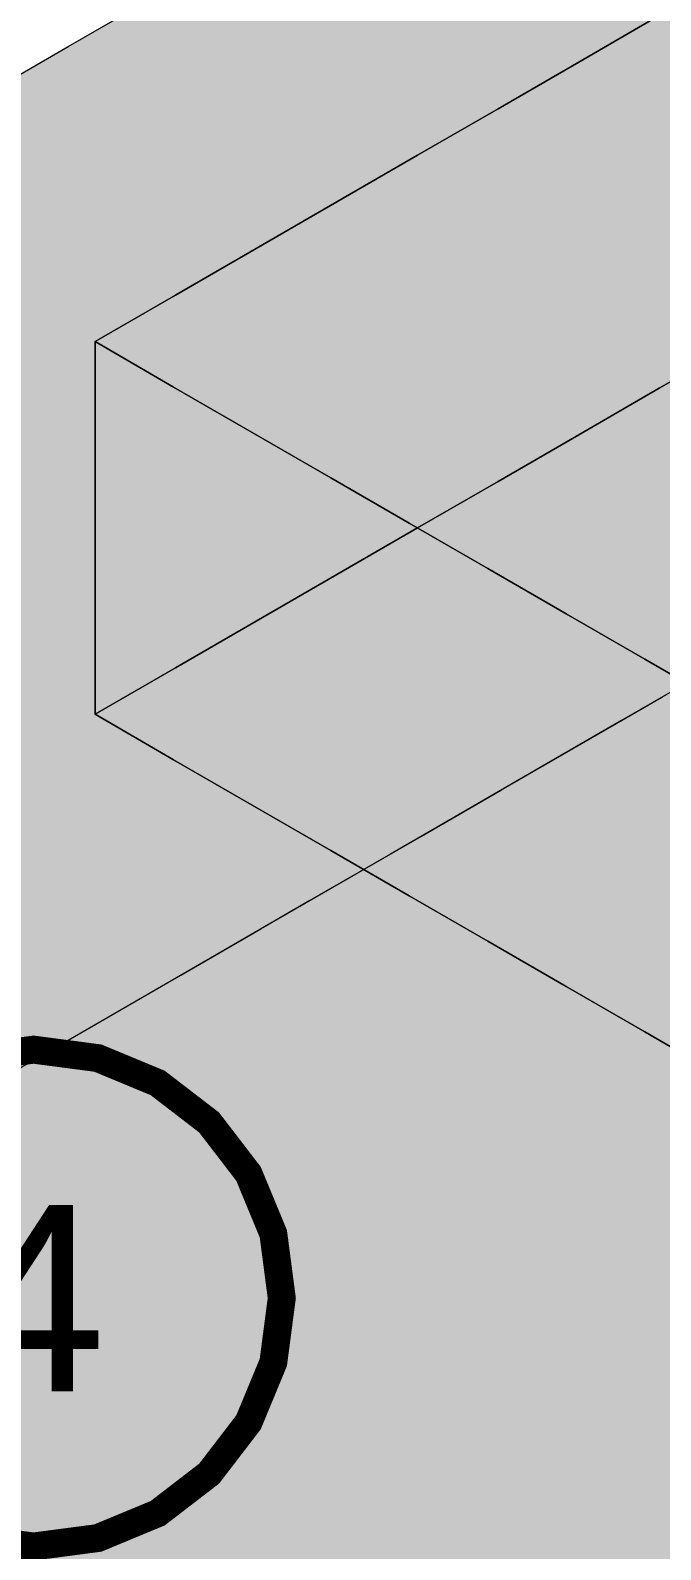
# Model space of a CAD drawing. Header units: metres. Extents: x 349122 to 349453, y 9281252 to 9281971.
# Drawn here: x 349263.8441 to 349263.9457, y 9281654.4985 to 9281654.7431 of the extents above; entities that cross this region are included whole.
import ezdxf
from ezdxf.enums import TextEntityAlignment as Align

# ---------------------------------------------------------------- set-up
doc = ezdxf.new("R2010")
doc.units = ezdxf.units.M
doc.header["$LTSCALE"] = 0.25
doc.layers.add('ISO-3D', color=7, linetype='CONTINUOUS', lineweight=13)
doc.layers.add('ISO-3D-ARISTAS', color=250, linetype='CONTINUOUS', lineweight=13)
doc.layers.add('LLAMADAS-NUM', color=30, linetype='CONTINUOUS', lineweight=25, true_color=0xc05014)
doc.styles.get("Standard").update_dxf_attribs({"font": 'arial.ttf'})

msp = doc.modelspace()

# ---------------------------------------------------------------- linework, layer by layer
at = {"layer": 'ISO-3D', "true_color": 0x7f7e7a}
for points in [[(349263.88914, 9281654.748), (349263.87615, 9281654.7405), (349263.88914, 9281654.763), (349263.87615, 9281654.7555)], [(349263.91513, 9281654.748), (349263.90214, 9281654.7405), (349263.91513, 9281654.763), (349263.90214, 9281654.7555)], [(349263.93937, 9281654.747), (349263.92725, 9281654.74), (349263.93937, 9281654.762), (349263.92725, 9281654.755)], [(349263.87615, 9281654.7405), (349263.86316, 9281654.733), (349263.87615, 9281654.7555), (349263.86316, 9281654.748)], [(349263.90214, 9281654.7405), (349263.88914, 9281654.733), (349263.90214, 9281654.7555), (349263.88914, 9281654.748)], [(349263.92725, 9281654.74), (349263.91513, 9281654.733), (349263.92725, 9281654.755), (349263.91513, 9281654.748)], [(349263.9515, 9281654.739), (349263.93937, 9281654.732), (349263.9515, 9281654.754), (349263.93937, 9281654.747)], [(349263.95843, 9281654.738), (349263.94544, 9281654.7305), (349263.95843, 9281654.753), (349263.94544, 9281654.7455)], [(349263.86316, 9281654.733), (349263.85017, 9281654.7255), (349263.86316, 9281654.748), (349263.85017, 9281654.7405)], [(349263.88914, 9281654.733), (349263.87615, 9281654.7255), (349263.88914, 9281654.748), (349263.87615, 9281654.7405)], [(349263.91513, 9281654.733), (349263.90214, 9281654.7255), (349263.91513, 9281654.748), (349263.90214, 9281654.7405)], [(349263.93937, 9281654.732), (349263.92725, 9281654.725), (349263.93937, 9281654.747), (349263.92725, 9281654.74)], [(349263.94544, 9281654.7305), (349263.93245, 9281654.723), (349263.94544, 9281654.7455), (349263.93245, 9281654.738)], [(349263.85017, 9281654.7255), (349263.83718, 9281654.718), (349263.85017, 9281654.7405), (349263.83718, 9281654.733)], [(349263.87615, 9281654.7255), (349263.86316, 9281654.718), (349263.87615, 9281654.7405), (349263.86316, 9281654.733)], [(349263.90214, 9281654.7255), (349263.88914, 9281654.718), (349263.90214, 9281654.7405), (349263.88914, 9281654.733)], [(349263.92725, 9281654.725), (349263.91513, 9281654.718), (349263.92725, 9281654.74), (349263.91513, 9281654.733)], [(349263.93245, 9281654.723), (349263.91946, 9281654.7155), (349263.93245, 9281654.738), (349263.91946, 9281654.7305)], [(349263.9515, 9281654.72471), (349263.93937, 9281654.71771), (349263.9515, 9281654.739), (349263.93937, 9281654.732)], [(349263.95843, 9281654.723), (349263.94544, 9281654.7155), (349263.95843, 9281654.738), (349263.94544, 9281654.7305)], [(349263.86316, 9281654.718), (349263.85017, 9281654.7105), (349263.86316, 9281654.733), (349263.85017, 9281654.7255)], [(349263.88914, 9281654.718), (349263.87615, 9281654.7105), (349263.88914, 9281654.733), (349263.87615, 9281654.7255)], [(349263.91513, 9281654.718), (349263.90214, 9281654.7105), (349263.91513, 9281654.733), (349263.90214, 9281654.7255)], [(349263.91946, 9281654.7155), (349263.90647, 9281654.708), (349263.91946, 9281654.7305), (349263.90647, 9281654.723)], [(349263.93937, 9281654.71771), (349263.92725, 9281654.71071), (349263.93937, 9281654.732), (349263.92725, 9281654.725)], [(349263.94544, 9281654.7155), (349263.93245, 9281654.708), (349263.94544, 9281654.7305), (349263.93245, 9281654.723)], [(349263.85017, 9281654.7105), (349263.83718, 9281654.703), (349263.85017, 9281654.7255), (349263.83718, 9281654.718)], [(349263.87615, 9281654.7105), (349263.86316, 9281654.703), (349263.87615, 9281654.7255), (349263.86316, 9281654.718)], [(349263.90214, 9281654.7105), (349263.88914, 9281654.703), (349263.90214, 9281654.7255), (349263.88914, 9281654.718)], [(349263.90647, 9281654.708), (349263.89348, 9281654.7005), (349263.90647, 9281654.723), (349263.89348, 9281654.7155)], [(349263.92725, 9281654.71071), (349263.91513, 9281654.70371), (349263.92725, 9281654.725), (349263.91513, 9281654.718)], [(349263.93245, 9281654.708), (349263.91946, 9281654.7005), (349263.93245, 9281654.723), (349263.91946, 9281654.7155)], [(349263.9515, 9281654.71043), (349263.93937, 9281654.70343), (349263.9515, 9281654.72471), (349263.93937, 9281654.71771)], [(349263.95843, 9281654.708), (349263.94544, 9281654.7005), (349263.95843, 9281654.723), (349263.94544, 9281654.7155)], [(349263.86316, 9281654.703), (349263.85017, 9281654.6955), (349263.86316, 9281654.718), (349263.85017, 9281654.7105)], [(349263.88914, 9281654.703), (349263.87615, 9281654.6955), (349263.88914, 9281654.718), (349263.87615, 9281654.7105)], [(349263.91513, 9281654.70371), (349263.90214, 9281654.69621), (349263.91513, 9281654.718), (349263.90214, 9281654.7105)], [(349263.93937, 9281654.70343), (349263.92725, 9281654.69643), (349263.93937, 9281654.71771), (349263.92725, 9281654.71071)], [(349263.89348, 9281654.7005), (349263.88048, 9281654.693), (349263.89348, 9281654.7155), (349263.88048, 9281654.708)], [(349263.91946, 9281654.7005), (349263.90647, 9281654.693), (349263.91946, 9281654.7155), (349263.90647, 9281654.708)], [(349263.94544, 9281654.7005), (349263.93245, 9281654.693), (349263.94544, 9281654.7155), (349263.93245, 9281654.708)], [(349263.92725, 9281654.69643), (349263.91513, 9281654.68943), (349263.92725, 9281654.71071), (349263.91513, 9281654.70371)], [(349263.85017, 9281654.6955), (349263.83718, 9281654.688), (349263.85017, 9281654.7105), (349263.83718, 9281654.703)], [(349263.87615, 9281654.6955), (349263.86316, 9281654.688), (349263.87615, 9281654.7105), (349263.86316, 9281654.703)], [(349263.90214, 9281654.69621), (349263.88914, 9281654.68871), (349263.90214, 9281654.7105), (349263.88914, 9281654.703)], [(349263.9515, 9281654.69614), (349263.93937, 9281654.68914), (349263.9515, 9281654.71043), (349263.93937, 9281654.70343)], [(349263.88048, 9281654.693), (349263.86749, 9281654.6855), (349263.88048, 9281654.708), (349263.86749, 9281654.7005)], [(349263.90647, 9281654.693), (349263.89348, 9281654.6855), (349263.90647, 9281654.708), (349263.89348, 9281654.7005)], [(349263.93245, 9281654.693), (349263.91946, 9281654.6855), (349263.93245, 9281654.708), (349263.91946, 9281654.7005)], [(349263.95843, 9281654.693), (349263.94544, 9281654.6855), (349263.95843, 9281654.708), (349263.94544, 9281654.7005)], [(349263.91513, 9281654.68943), (349263.90214, 9281654.68193), (349263.91513, 9281654.70371), (349263.90214, 9281654.69621)], [(349263.93937, 9281654.68914), (349263.92725, 9281654.68214), (349263.93937, 9281654.70343), (349263.92725, 9281654.69643)], [(349263.86316, 9281654.688), (349263.85017, 9281654.6805), (349263.86316, 9281654.703), (349263.85017, 9281654.6955)], [(349263.88914, 9281654.68871), (349263.87615, 9281654.68121), (349263.88914, 9281654.703), (349263.87615, 9281654.6955)], [(349263.86749, 9281654.6855), (349263.8545, 9281654.678), (349263.86749, 9281654.7005), (349263.8545, 9281654.693)], [(349263.89348, 9281654.6855), (349263.88048, 9281654.678), (349263.89348, 9281654.7005), (349263.88048, 9281654.693)], [(349263.91946, 9281654.6855), (349263.90647, 9281654.678), (349263.91946, 9281654.7005), (349263.90647, 9281654.693)], [(349263.94544, 9281654.6855), (349263.93245, 9281654.678), (349263.94544, 9281654.7005), (349263.93245, 9281654.693)], [(349263.90214, 9281654.68193), (349263.88914, 9281654.67443), (349263.90214, 9281654.69621), (349263.88914, 9281654.68871)], [(349263.92725, 9281654.68214), (349263.91513, 9281654.67514), (349263.92725, 9281654.69643), (349263.91513, 9281654.68943)], [(349263.9515, 9281654.68186), (349263.93937, 9281654.67486), (349263.9515, 9281654.69614), (349263.93937, 9281654.68914)], [(349263.85017, 9281654.6805), (349263.83718, 9281654.673), (349263.85017, 9281654.6955), (349263.83718, 9281654.688)], [(349263.87615, 9281654.68121), (349263.86316, 9281654.67371), (349263.87615, 9281654.6955), (349263.86316, 9281654.688)], [(349263.88048, 9281654.678), (349263.86749, 9281654.6705), (349263.88048, 9281654.693), (349263.86749, 9281654.6855)], [(349263.90647, 9281654.678), (349263.89348, 9281654.6705), (349263.90647, 9281654.693), (349263.89348, 9281654.6855)], [(349263.93245, 9281654.678), (349263.91946, 9281654.6705), (349263.93245, 9281654.693), (349263.91946, 9281654.6855)], [(349263.88914, 9281654.67443), (349263.87615, 9281654.66693), (349263.88914, 9281654.68871), (349263.87615, 9281654.68121)], [(349263.91513, 9281654.67514), (349263.90214, 9281654.66764), (349263.91513, 9281654.68943), (349263.90214, 9281654.68193)], [(349263.93937, 9281654.67486), (349263.92725, 9281654.66786), (349263.93937, 9281654.68914), (349263.92725, 9281654.68214)], [(349263.86316, 9281654.67371), (349263.85017, 9281654.66621), (349263.86316, 9281654.688), (349263.85017, 9281654.6805)], [(349263.86749, 9281654.6705), (349263.8545, 9281654.663), (349263.86749, 9281654.6855), (349263.8545, 9281654.678)], [(349263.89348, 9281654.6705), (349263.88048, 9281654.663), (349263.89348, 9281654.6855), (349263.88048, 9281654.678)], [(349263.91946, 9281654.6705), (349263.90647, 9281654.663), (349263.91946, 9281654.6855), (349263.90647, 9281654.678)], [(349263.90214, 9281654.66764), (349263.88914, 9281654.66014), (349263.90214, 9281654.68193), (349263.88914, 9281654.67443)], [(349263.92725, 9281654.66786), (349263.91513, 9281654.66086), (349263.92725, 9281654.68214), (349263.91513, 9281654.67514)], [(349263.9515, 9281654.66757), (349263.93937, 9281654.66057), (349263.9515, 9281654.68186), (349263.93937, 9281654.67486)], [(349263.85017, 9281654.66621), (349263.83718, 9281654.65871), (349263.85017, 9281654.6805), (349263.83718, 9281654.673)], [(349263.87615, 9281654.66693), (349263.86316, 9281654.65943), (349263.87615, 9281654.68121), (349263.86316, 9281654.67371)], [(349263.88048, 9281654.663), (349263.86749, 9281654.6555), (349263.88048, 9281654.678), (349263.86749, 9281654.6705)], [(349263.90647, 9281654.663), (349263.89348, 9281654.6555), (349263.90647, 9281654.678), (349263.89348, 9281654.6705)], [(349263.88914, 9281654.66014), (349263.87615, 9281654.65264), (349263.88914, 9281654.67443), (349263.87615, 9281654.66693)], [(349263.91513, 9281654.66086), (349263.90214, 9281654.65336), (349263.91513, 9281654.67514), (349263.90214, 9281654.66764)], [(349263.93937, 9281654.66057), (349263.92725, 9281654.65357), (349263.93937, 9281654.67486), (349263.92725, 9281654.66786)], [(349263.86316, 9281654.65943), (349263.85017, 9281654.65193), (349263.86316, 9281654.67371), (349263.85017, 9281654.66621)], [(349263.86749, 9281654.6555), (349263.8545, 9281654.648), (349263.86749, 9281654.6705), (349263.8545, 9281654.663)], [(349263.89348, 9281654.6555), (349263.88048, 9281654.648), (349263.89348, 9281654.6705), (349263.88048, 9281654.663)], [(349263.87615, 9281654.65264), (349263.86316, 9281654.64514), (349263.87615, 9281654.66693), (349263.86316, 9281654.65943)], [(349263.90214, 9281654.65336), (349263.88914, 9281654.64586), (349263.90214, 9281654.66764), (349263.88914, 9281654.66014)], [(349263.92725, 9281654.65357), (349263.91513, 9281654.64657), (349263.92725, 9281654.66786), (349263.91513, 9281654.66086)], [(349263.9515, 9281654.65329), (349263.93937, 9281654.64629), (349263.9515, 9281654.66757), (349263.93937, 9281654.66057)], [(349263.85017, 9281654.65193), (349263.83718, 9281654.64443), (349263.85017, 9281654.66621), (349263.83718, 9281654.65871)], [(349263.88048, 9281654.648), (349263.86749, 9281654.6405), (349263.88048, 9281654.663), (349263.86749, 9281654.6555)], [(349263.86316, 9281654.64514), (349263.85017, 9281654.63764), (349263.86316, 9281654.65943), (349263.85017, 9281654.65193)], [(349263.88914, 9281654.64586), (349263.87615, 9281654.63836), (349263.88914, 9281654.66014), (349263.87615, 9281654.65264)], [(349263.91513, 9281654.64657), (349263.90214, 9281654.63907), (349263.91513, 9281654.66086), (349263.90214, 9281654.65336)], [(349263.93937, 9281654.64629), (349263.92725, 9281654.63929), (349263.93937, 9281654.66057), (349263.92725, 9281654.65357)], [(349263.86749, 9281654.6405), (349263.8545, 9281654.633), (349263.86749, 9281654.6555), (349263.8545, 9281654.648)], [(349263.87615, 9281654.63836), (349263.86316, 9281654.63086), (349263.87615, 9281654.65264), (349263.86316, 9281654.64514)], [(349263.90214, 9281654.63907), (349263.88914, 9281654.63157), (349263.90214, 9281654.65336), (349263.88914, 9281654.64586)], [(349263.92725, 9281654.63929), (349263.91513, 9281654.63229), (349263.92725, 9281654.65357), (349263.91513, 9281654.64657)], [(349263.9515, 9281654.639), (349263.93937, 9281654.632), (349263.9515, 9281654.65329), (349263.93937, 9281654.64629)], [(349263.85017, 9281654.63764), (349263.83718, 9281654.63014), (349263.85017, 9281654.65193), (349263.83718, 9281654.64443)], [(349263.86316, 9281654.63086), (349263.85017, 9281654.62336), (349263.86316, 9281654.64514), (349263.85017, 9281654.63764)], [(349263.88914, 9281654.63157), (349263.87615, 9281654.62407), (349263.88914, 9281654.64586), (349263.87615, 9281654.63836)], [(349263.91513, 9281654.63229), (349263.90214, 9281654.62479), (349263.91513, 9281654.64657), (349263.90214, 9281654.63907)], [(349263.93937, 9281654.632), (349263.92725, 9281654.625), (349263.93937, 9281654.64629), (349263.92725, 9281654.63929)], [(349263.85017, 9281654.62336), (349263.83718, 9281654.61586), (349263.85017, 9281654.63764), (349263.83718, 9281654.63014)], [(349263.87615, 9281654.62407), (349263.86316, 9281654.61657), (349263.87615, 9281654.63836), (349263.86316, 9281654.63086)], [(349263.90214, 9281654.62479), (349263.88914, 9281654.61729), (349263.90214, 9281654.63907), (349263.88914, 9281654.63157)], [(349263.92725, 9281654.625), (349263.91513, 9281654.618), (349263.92725, 9281654.63929), (349263.91513, 9281654.63229)], [(349263.86316, 9281654.61657), (349263.85017, 9281654.60907), (349263.86316, 9281654.63086), (349263.85017, 9281654.62336)], [(349263.88914, 9281654.61729), (349263.87615, 9281654.60979), (349263.88914, 9281654.63157), (349263.87615, 9281654.62407)], [(349263.91513, 9281654.618), (349263.90214, 9281654.6105), (349263.91513, 9281654.63229), (349263.90214, 9281654.62479)], [(349263.85017, 9281654.60907), (349263.83718, 9281654.60157), (349263.85017, 9281654.62336), (349263.83718, 9281654.61586)], [(349263.87615, 9281654.60979), (349263.86316, 9281654.60229), (349263.87615, 9281654.62407), (349263.86316, 9281654.61657)], [(349263.90214, 9281654.6105), (349263.88914, 9281654.603), (349263.90214, 9281654.62479), (349263.88914, 9281654.61729)], [(349263.86316, 9281654.60229), (349263.85017, 9281654.59479), (349263.86316, 9281654.61657), (349263.85017, 9281654.60907)], [(349263.88914, 9281654.603), (349263.87615, 9281654.5955), (349263.88914, 9281654.61729), (349263.87615, 9281654.60979)], [(349263.85017, 9281654.59479), (349263.83718, 9281654.58729), (349263.85017, 9281654.60907), (349263.83718, 9281654.60157)], [(349263.87615, 9281654.5955), (349263.86316, 9281654.588), (349263.87615, 9281654.60979), (349263.86316, 9281654.60229)], [(349263.86316, 9281654.588), (349263.85017, 9281654.5805), (349263.86316, 9281654.60229), (349263.85017, 9281654.59479)], [(349263.85017, 9281654.5805), (349263.83718, 9281654.573), (349263.85017, 9281654.59479), (349263.83718, 9281654.58729)]]:
    msp.add_solid(points, dxfattribs=at)
at = {"layer": 'ISO-3D', "true_color": 0x9e9c96}
for points in [[(349263.87615, 9281654.7555), (349263.88698, 9281654.74925), (349263.86316, 9281654.748), (349263.87399, 9281654.74175)], [(349263.89997, 9281654.75675), (349263.9108, 9281654.7505), (349263.88698, 9281654.74925), (349263.89781, 9281654.743)], [(349263.9108, 9281654.7505), (349263.92162, 9281654.74425), (349263.89781, 9281654.743), (349263.90863, 9281654.73675)], [(349263.93461, 9281654.75175), (349263.94544, 9281654.7455), (349263.92162, 9281654.74425), (349263.93245, 9281654.738)], [(349263.86316, 9281654.748), (349263.87399, 9281654.74175), (349263.85017, 9281654.7405), (349263.861, 9281654.73425)], [(349263.88698, 9281654.74925), (349263.89781, 9281654.743), (349263.87399, 9281654.74175), (349263.88481, 9281654.7355)], [(349263.89781, 9281654.743), (349263.90863, 9281654.73675), (349263.88481, 9281654.7355), (349263.89564, 9281654.72925)], [(349263.92162, 9281654.74425), (349263.93245, 9281654.738), (349263.90863, 9281654.73675), (349263.91946, 9281654.7305)], [(349263.85017, 9281654.7405), (349263.861, 9281654.73425), (349263.83718, 9281654.733), (349263.84801, 9281654.72675)], [(349263.87399, 9281654.74175), (349263.88481, 9281654.7355), (349263.861, 9281654.73425), (349263.87182, 9281654.728)], [(349263.88481, 9281654.7355), (349263.89564, 9281654.72925), (349263.87182, 9281654.728), (349263.88265, 9281654.72175)], [(349263.90863, 9281654.73675), (349263.91946, 9281654.7305), (349263.89564, 9281654.72925), (349263.90647, 9281654.723)], [(349263.83718, 9281654.733), (349263.84801, 9281654.72675), (349263.82419, 9281654.7255), (349263.83502, 9281654.71925)], [(349263.861, 9281654.73425), (349263.87182, 9281654.728), (349263.84801, 9281654.72675), (349263.85883, 9281654.7205)], [(349263.87182, 9281654.728), (349263.88265, 9281654.72175), (349263.85883, 9281654.7205), (349263.86966, 9281654.71425)], [(349263.89564, 9281654.72925), (349263.90647, 9281654.723), (349263.88265, 9281654.72175), (349263.89348, 9281654.7155)], [(349263.84801, 9281654.72675), (349263.85883, 9281654.7205), (349263.83502, 9281654.71925), (349263.84584, 9281654.713)], [(349263.85883, 9281654.7205), (349263.86966, 9281654.71425), (349263.84584, 9281654.713), (349263.85667, 9281654.70675)], [(349263.88265, 9281654.72175), (349263.89348, 9281654.7155), (349263.86966, 9281654.71425), (349263.88048, 9281654.708)], [(349263.83502, 9281654.71925), (349263.84584, 9281654.713), (349263.82203, 9281654.71175), (349263.83285, 9281654.7055)], [(349263.86966, 9281654.71425), (349263.88048, 9281654.708), (349263.85667, 9281654.70675), (349263.86749, 9281654.7005)], [(349263.84584, 9281654.713), (349263.85667, 9281654.70675), (349263.83285, 9281654.7055), (349263.84368, 9281654.69925)], [(349263.85667, 9281654.70675), (349263.86749, 9281654.7005), (349263.84368, 9281654.69925), (349263.8545, 9281654.693)], [(349263.84368, 9281654.69925), (349263.8545, 9281654.693), (349263.83098, 9281654.69192), (349263.8418, 9281654.68567)], [(349263.8545, 9281654.693), (349263.86716, 9281654.68569), (349263.8418, 9281654.68567), (349263.85446, 9281654.67836)], [(349263.95843, 9281654.693), (349263.97108, 9281654.68569), (349263.94544, 9281654.6855), (349263.95809, 9281654.67819)], [(349263.8418, 9281654.68567), (349263.85446, 9281654.67836), (349263.8291, 9281654.67833), (349263.84176, 9281654.67103)], [(349263.86716, 9281654.68569), (349263.87982, 9281654.67838), (349263.85446, 9281654.67836), (349263.86712, 9281654.67105)], [(349263.94544, 9281654.6855), (349263.95809, 9281654.67819), (349263.93245, 9281654.678), (349263.9451, 9281654.67069)], [(349263.85446, 9281654.67836), (349263.86712, 9281654.67105), (349263.84176, 9281654.67103), (349263.85442, 9281654.66372)], [(349263.87982, 9281654.67838), (349263.89248, 9281654.67108), (349263.86712, 9281654.67105), (349263.87977, 9281654.66374)], [(349263.93245, 9281654.678), (349263.9451, 9281654.67069), (349263.91946, 9281654.6705), (349263.93211, 9281654.66319)], [(349263.95809, 9281654.67819), (349263.97075, 9281654.67088), (349263.9451, 9281654.67069), (349263.95776, 9281654.66338)], [(349263.84176, 9281654.67103), (349263.85442, 9281654.66372), (349263.82906, 9281654.66369), (349263.84171, 9281654.65638)], [(349263.86712, 9281654.67105), (349263.87977, 9281654.66374), (349263.85442, 9281654.66372), (349263.86707, 9281654.65641)], [(349263.89248, 9281654.67108), (349263.90513, 9281654.66377), (349263.87977, 9281654.66374), (349263.89243, 9281654.65644)], [(349263.91946, 9281654.6705), (349263.93211, 9281654.66319), (349263.90647, 9281654.663), (349263.91912, 9281654.65569)], [(349263.9451, 9281654.67069), (349263.95776, 9281654.66338), (349263.93211, 9281654.66319), (349263.94477, 9281654.65588)], [(349263.85442, 9281654.66372), (349263.86707, 9281654.65641), (349263.84171, 9281654.65638), (349263.85437, 9281654.64908)], [(349263.87977, 9281654.66374), (349263.89243, 9281654.65644), (349263.86707, 9281654.65641), (349263.87973, 9281654.6491)], [(349263.90513, 9281654.66377), (349263.91779, 9281654.65646), (349263.89243, 9281654.65644), (349263.90509, 9281654.64913)], [(349263.90647, 9281654.663), (349263.91912, 9281654.65569), (349263.89348, 9281654.6555), (349263.90613, 9281654.64819)], [(349263.93211, 9281654.66319), (349263.94477, 9281654.65588), (349263.91912, 9281654.65569), (349263.93178, 9281654.64838)], [(349263.95776, 9281654.66338), (349263.97042, 9281654.65608), (349263.94477, 9281654.65588), (349263.95743, 9281654.64858)], [(349263.84171, 9281654.65638), (349263.85437, 9281654.64908), (349263.82901, 9281654.64905), (349263.84167, 9281654.64174)], [(349263.86707, 9281654.65641), (349263.87973, 9281654.6491), (349263.85437, 9281654.64908), (349263.86703, 9281654.64177)], [(349263.89243, 9281654.65644), (349263.90509, 9281654.64913), (349263.87973, 9281654.6491), (349263.89239, 9281654.64179)], [(349263.89348, 9281654.6555), (349263.90613, 9281654.64819), (349263.88048, 9281654.648), (349263.89314, 9281654.64069)], [(349263.91779, 9281654.65646), (349263.93045, 9281654.64915), (349263.90509, 9281654.64913), (349263.91775, 9281654.64182)], [(349263.91912, 9281654.65569), (349263.93178, 9281654.64838), (349263.90613, 9281654.64819), (349263.91879, 9281654.64088)], [(349263.94477, 9281654.65588), (349263.95743, 9281654.64858), (349263.93178, 9281654.64838), (349263.94444, 9281654.64108)], [(349263.85437, 9281654.64908), (349263.86703, 9281654.64177), (349263.84167, 9281654.64174), (349263.85433, 9281654.63444)], [(349263.87973, 9281654.6491), (349263.89239, 9281654.64179), (349263.86703, 9281654.64177), (349263.87969, 9281654.63446)], [(349263.88048, 9281654.648), (349263.89314, 9281654.64069), (349263.86749, 9281654.6405), (349263.88015, 9281654.63319)], [(349263.90509, 9281654.64913), (349263.91775, 9281654.64182), (349263.89239, 9281654.64179), (349263.90504, 9281654.63449)], [(349263.90613, 9281654.64819), (349263.91879, 9281654.64088), (349263.89314, 9281654.64069), (349263.9058, 9281654.63338)], [(349263.93045, 9281654.64915), (349263.94311, 9281654.64185), (349263.91775, 9281654.64182), (349263.9304, 9281654.63451)], [(349263.93178, 9281654.64838), (349263.94444, 9281654.64108), (349263.91879, 9281654.64088), (349263.93145, 9281654.63358)], [(349263.95743, 9281654.64858), (349263.97009, 9281654.64127), (349263.94444, 9281654.64108), (349263.95709, 9281654.63377)], [(349263.84167, 9281654.64174), (349263.85433, 9281654.63444), (349263.82897, 9281654.63441), (349263.84162, 9281654.6271)], [(349263.86703, 9281654.64177), (349263.87969, 9281654.63446), (349263.85433, 9281654.63444), (349263.86698, 9281654.62713)], [(349263.86749, 9281654.6405), (349263.88015, 9281654.63319), (349263.8545, 9281654.633), (349263.86716, 9281654.62569)], [(349263.89239, 9281654.64179), (349263.90504, 9281654.63449), (349263.87969, 9281654.63446), (349263.89234, 9281654.62715)], [(349263.89314, 9281654.64069), (349263.9058, 9281654.63338), (349263.88015, 9281654.63319), (349263.89281, 9281654.62588)], [(349263.91775, 9281654.64182), (349263.9304, 9281654.63451), (349263.90504, 9281654.63449), (349263.9177, 9281654.62718)], [(349263.91879, 9281654.64088), (349263.93145, 9281654.63358), (349263.9058, 9281654.63338), (349263.91846, 9281654.62608)], [(349263.94311, 9281654.64185), (349263.95576, 9281654.63454), (349263.9304, 9281654.63451), (349263.94306, 9281654.62721)], [(349263.94444, 9281654.64108), (349263.95709, 9281654.63377), (349263.93145, 9281654.63358), (349263.9441, 9281654.62627)], [(349263.94588, 9281654.63576), (349263.95887, 9281654.62826), (349263.93295, 9281654.62829), (349263.94594, 9281654.62079)], [(349263.85433, 9281654.63444), (349263.86698, 9281654.62713), (349263.84162, 9281654.6271), (349263.85428, 9281654.61979)], [(349263.87969, 9281654.63446), (349263.89234, 9281654.62715), (349263.86698, 9281654.62713), (349263.87964, 9281654.61982)], [(349263.88015, 9281654.63319), (349263.89281, 9281654.62588), (349263.86716, 9281654.62569), (349263.87982, 9281654.61838)], [(349263.90504, 9281654.63449), (349263.9177, 9281654.62718), (349263.89234, 9281654.62715), (349263.905, 9281654.61985)], [(349263.9058, 9281654.63338), (349263.91846, 9281654.62608), (349263.89281, 9281654.62588), (349263.90547, 9281654.61858)], [(349263.9304, 9281654.63451), (349263.94306, 9281654.62721), (349263.9177, 9281654.62718), (349263.93036, 9281654.61987)], [(349263.93145, 9281654.63358), (349263.9441, 9281654.62627), (349263.91846, 9281654.62608), (349263.93111, 9281654.61877)], [(349263.95576, 9281654.63454), (349263.96842, 9281654.62723), (349263.94306, 9281654.62721), (349263.95572, 9281654.6199)], [(349263.95709, 9281654.63377), (349263.96975, 9281654.62646), (349263.9441, 9281654.62627), (349263.95676, 9281654.61896)], [(349263.93295, 9281654.62829), (349263.94594, 9281654.62079), (349263.92003, 9281654.62083), (349263.93302, 9281654.61333)], [(349263.84162, 9281654.6271), (349263.85428, 9281654.61979), (349263.82892, 9281654.61977), (349263.84158, 9281654.61246)], [(349263.86698, 9281654.62713), (349263.87964, 9281654.61982), (349263.85428, 9281654.61979), (349263.86694, 9281654.61249)], [(349263.89234, 9281654.62715), (349263.905, 9281654.61985), (349263.87964, 9281654.61982), (349263.8923, 9281654.61251)], [(349263.89281, 9281654.62588), (349263.90547, 9281654.61858), (349263.87982, 9281654.61838), (349263.89248, 9281654.61108)], [(349263.9177, 9281654.62718), (349263.93036, 9281654.61987), (349263.905, 9281654.61985), (349263.91766, 9281654.61254)], [(349263.91846, 9281654.62608), (349263.93111, 9281654.61877), (349263.90547, 9281654.61858), (349263.91812, 9281654.61127)], [(349263.94306, 9281654.62721), (349263.95572, 9281654.6199), (349263.93036, 9281654.61987), (349263.94302, 9281654.61256)], [(349263.9441, 9281654.62627), (349263.95676, 9281654.61896), (349263.93111, 9281654.61877), (349263.94377, 9281654.61146)], [(349263.92003, 9281654.62083), (349263.93302, 9281654.61333), (349263.9071, 9281654.61337), (349263.92009, 9281654.60587)], [(349263.94594, 9281654.62079), (349263.95893, 9281654.61329), (349263.93302, 9281654.61333), (349263.94601, 9281654.60583)], [(349263.85428, 9281654.61979), (349263.86694, 9281654.61249), (349263.84158, 9281654.61246), (349263.85424, 9281654.60515)], [(349263.87964, 9281654.61982), (349263.8923, 9281654.61251), (349263.86694, 9281654.61249), (349263.8796, 9281654.60518)], [(349263.905, 9281654.61985), (349263.91766, 9281654.61254), (349263.8923, 9281654.61251), (349263.90496, 9281654.60521)], [(349263.90547, 9281654.61858), (349263.91812, 9281654.61127), (349263.89248, 9281654.61108), (349263.90513, 9281654.60377)], [(349263.93036, 9281654.61987), (349263.94302, 9281654.61256), (349263.91766, 9281654.61254), (349263.93031, 9281654.60523)], [(349263.93111, 9281654.61877), (349263.94377, 9281654.61146), (349263.91812, 9281654.61127), (349263.93078, 9281654.60396)], [(349263.95572, 9281654.6199), (349263.96838, 9281654.61259), (349263.94302, 9281654.61256), (349263.95567, 9281654.60526)], [(349263.95676, 9281654.61896), (349263.96942, 9281654.61165), (349263.94377, 9281654.61146), (349263.95643, 9281654.60415)], [(349263.9071, 9281654.61337), (349263.92009, 9281654.60587), (349263.89417, 9281654.6059), (349263.90716, 9281654.5984)], [(349263.93302, 9281654.61333), (349263.94601, 9281654.60583), (349263.92009, 9281654.60587), (349263.93308, 9281654.59837)], [(349263.84158, 9281654.61246), (349263.85424, 9281654.60515), (349263.82888, 9281654.60513), (349263.84154, 9281654.59782)], [(349263.86694, 9281654.61249), (349263.8796, 9281654.60518), (349263.85424, 9281654.60515), (349263.86689, 9281654.59785)], [(349263.8923, 9281654.61251), (349263.90496, 9281654.60521), (349263.8796, 9281654.60518), (349263.89225, 9281654.59787)], [(349263.91766, 9281654.61254), (349263.93031, 9281654.60523), (349263.90496, 9281654.60521), (349263.91761, 9281654.5979)], [(349263.91812, 9281654.61127), (349263.93078, 9281654.60396), (349263.90513, 9281654.60377), (349263.91779, 9281654.59646)], [(349263.94302, 9281654.61256), (349263.95567, 9281654.60526), (349263.93031, 9281654.60523), (349263.94297, 9281654.59792)], [(349263.94377, 9281654.61146), (349263.95643, 9281654.60415), (349263.93078, 9281654.60396), (349263.94344, 9281654.59665)], [(349263.89417, 9281654.6059), (349263.90716, 9281654.5984), (349263.88125, 9281654.59844), (349263.89424, 9281654.59094)], [(349263.92009, 9281654.60587), (349263.93308, 9281654.59837), (349263.90716, 9281654.5984), (349263.92015, 9281654.5909)], [(349263.94601, 9281654.60583), (349263.959, 9281654.59833), (349263.93308, 9281654.59837), (349263.94607, 9281654.59087)], [(349263.85424, 9281654.60515), (349263.86689, 9281654.59785), (349263.84154, 9281654.59782), (349263.85419, 9281654.59051)], [(349263.8796, 9281654.60518), (349263.89225, 9281654.59787), (349263.86689, 9281654.59785), (349263.87955, 9281654.59054)], [(349263.90496, 9281654.60521), (349263.91761, 9281654.5979), (349263.89225, 9281654.59787), (349263.90491, 9281654.59056)], [(349263.93031, 9281654.60523), (349263.94297, 9281654.59792), (349263.91761, 9281654.5979), (349263.93027, 9281654.59059)], [(349263.93078, 9281654.60396), (349263.94344, 9281654.59665), (349263.91779, 9281654.59646), (349263.93045, 9281654.58915)], [(349263.95567, 9281654.60526), (349263.96833, 9281654.59795), (349263.94297, 9281654.59792), (349263.95563, 9281654.59062)], [(349263.95643, 9281654.60415), (349263.96909, 9281654.59685), (349263.94344, 9281654.59665), (349263.9561, 9281654.58935)], [(349263.88125, 9281654.59844), (349263.89424, 9281654.59094), (349263.86832, 9281654.59098), (349263.88131, 9281654.58348)], [(349263.90716, 9281654.5984), (349263.92015, 9281654.5909), (349263.89424, 9281654.59094), (349263.90723, 9281654.58344)], [(349263.93308, 9281654.59837), (349263.94607, 9281654.59087), (349263.92015, 9281654.5909), (349263.93314, 9281654.5834)], [(349263.84154, 9281654.59782), (349263.85419, 9281654.59051), (349263.82883, 9281654.59049), (349263.84149, 9281654.58318)], [(349263.86689, 9281654.59785), (349263.87955, 9281654.59054), (349263.85419, 9281654.59051), (349263.86685, 9281654.58321)], [(349263.89225, 9281654.59787), (349263.90491, 9281654.59056), (349263.87955, 9281654.59054), (349263.89221, 9281654.58323)], [(349263.91761, 9281654.5979), (349263.93027, 9281654.59059), (349263.90491, 9281654.59056), (349263.91757, 9281654.58326)], [(349263.94297, 9281654.59792), (349263.95563, 9281654.59062), (349263.93027, 9281654.59059), (349263.94293, 9281654.58328)], [(349263.94344, 9281654.59665), (349263.9561, 9281654.58935), (349263.93045, 9281654.58915), (349263.94311, 9281654.58185)], [(349263.86832, 9281654.59098), (349263.88131, 9281654.58348), (349263.85539, 9281654.58351), (349263.86838, 9281654.57601)], [(349263.89424, 9281654.59094), (349263.90723, 9281654.58344), (349263.88131, 9281654.58348), (349263.8943, 9281654.57598)], [(349263.92015, 9281654.5909), (349263.93314, 9281654.5834), (349263.90723, 9281654.58344), (349263.92022, 9281654.57594)], [(349263.94607, 9281654.59087), (349263.95906, 9281654.58337), (349263.93314, 9281654.5834), (349263.94613, 9281654.5759)], [(349263.85419, 9281654.59051), (349263.86685, 9281654.58321), (349263.84149, 9281654.58318), (349263.85415, 9281654.57587)], [(349263.87955, 9281654.59054), (349263.89221, 9281654.58323), (349263.86685, 9281654.58321), (349263.87951, 9281654.5759)], [(349263.90491, 9281654.59056), (349263.91757, 9281654.58326), (349263.89221, 9281654.58323), (349263.90487, 9281654.57592)], [(349263.93027, 9281654.59059), (349263.94293, 9281654.58328), (349263.91757, 9281654.58326), (349263.93023, 9281654.57595)], [(349263.95563, 9281654.59062), (349263.96829, 9281654.58331), (349263.94293, 9281654.58328), (349263.95558, 9281654.57597)], [(349263.9561, 9281654.58935), (349263.96875, 9281654.58204), (349263.94311, 9281654.58185), (349263.95576, 9281654.57454)], [(349263.85539, 9281654.58351), (349263.86838, 9281654.57601), (349263.84246, 9281654.57605), (349263.85545, 9281654.56855)], [(349263.88131, 9281654.58348), (349263.8943, 9281654.57598), (349263.86838, 9281654.57601), (349263.88137, 9281654.56851)], [(349263.84149, 9281654.58318), (349263.85415, 9281654.57587), (349263.82879, 9281654.57585), (349263.84145, 9281654.56854)], [(349263.86685, 9281654.58321), (349263.87951, 9281654.5759), (349263.85415, 9281654.57587), (349263.86681, 9281654.56856)], [(349263.89221, 9281654.58323), (349263.90487, 9281654.57592), (349263.87951, 9281654.5759), (349263.89216, 9281654.56859)], [(349263.90723, 9281654.58344), (349263.92022, 9281654.57594), (349263.8943, 9281654.57598), (349263.90729, 9281654.56848)], [(349263.91757, 9281654.58326), (349263.93023, 9281654.57595), (349263.90487, 9281654.57592), (349263.91752, 9281654.56862)], [(349263.93314, 9281654.5834), (349263.94613, 9281654.5759), (349263.92022, 9281654.57594), (349263.93321, 9281654.56844)], [(349263.94293, 9281654.58328), (349263.95558, 9281654.57597), (349263.93023, 9281654.57595), (349263.94288, 9281654.56864)], [(349263.84246, 9281654.57605), (349263.85545, 9281654.56855), (349263.82954, 9281654.56859), (349263.84253, 9281654.56109)], [(349263.85415, 9281654.57587), (349263.86681, 9281654.56856), (349263.84145, 9281654.56854), (349263.8541, 9281654.56123)], [(349263.86838, 9281654.57601), (349263.88137, 9281654.56851), (349263.85545, 9281654.56855), (349263.86844, 9281654.56105)], [(349263.87951, 9281654.5759), (349263.89216, 9281654.56859), (349263.86681, 9281654.56856), (349263.87946, 9281654.56126)], [(349263.8943, 9281654.57598), (349263.90729, 9281654.56848), (349263.88137, 9281654.56851), (349263.89436, 9281654.56101)], [(349263.90487, 9281654.57592), (349263.91752, 9281654.56862), (349263.89216, 9281654.56859), (349263.90482, 9281654.56128)], [(349263.92022, 9281654.57594), (349263.93321, 9281654.56844), (349263.90729, 9281654.56848), (349263.92028, 9281654.56098)], [(349263.93023, 9281654.57595), (349263.94288, 9281654.56864), (349263.91752, 9281654.56862), (349263.93018, 9281654.56131)], [(349263.94613, 9281654.5759), (349263.95912, 9281654.5684), (349263.93321, 9281654.56844), (349263.9462, 9281654.56094)], [(349263.95558, 9281654.57597), (349263.96824, 9281654.56867), (349263.94288, 9281654.56864), (349263.95554, 9281654.56133)], [(349263.84145, 9281654.56854), (349263.8541, 9281654.56123), (349263.82875, 9281654.56121), (349263.8414, 9281654.5539)], [(349263.85545, 9281654.56855), (349263.86844, 9281654.56105), (349263.84253, 9281654.56109), (349263.85552, 9281654.55359)], [(349263.86681, 9281654.56856), (349263.87946, 9281654.56126), (349263.8541, 9281654.56123), (349263.86676, 9281654.55392)], [(349263.88137, 9281654.56851), (349263.89436, 9281654.56101), (349263.86844, 9281654.56105), (349263.88144, 9281654.55355)], [(349263.89216, 9281654.56859), (349263.90482, 9281654.56128), (349263.87946, 9281654.56126), (349263.89212, 9281654.55395)], [(349263.90729, 9281654.56848), (349263.92028, 9281654.56098), (349263.89436, 9281654.56101), (349263.90735, 9281654.55351)], [(349263.91752, 9281654.56862), (349263.93018, 9281654.56131), (349263.90482, 9281654.56128), (349263.91748, 9281654.55397)], [(349263.93321, 9281654.56844), (349263.9462, 9281654.56094), (349263.92028, 9281654.56098), (349263.93327, 9281654.55348)], [(349263.94288, 9281654.56864), (349263.95554, 9281654.56133), (349263.93018, 9281654.56131), (349263.94284, 9281654.554)], [(349263.84253, 9281654.56109), (349263.85552, 9281654.55359), (349263.8296, 9281654.55362), (349263.84259, 9281654.54612)], [(349263.8541, 9281654.56123), (349263.86676, 9281654.55392), (349263.8414, 9281654.5539), (349263.85406, 9281654.54659)], [(349263.86844, 9281654.56105), (349263.88144, 9281654.55355), (349263.85552, 9281654.55359), (349263.86851, 9281654.54609)], [(349263.87946, 9281654.56126), (349263.89212, 9281654.55395), (349263.86676, 9281654.55392), (349263.87942, 9281654.54662)], [(349263.89436, 9281654.56101), (349263.90735, 9281654.55351), (349263.88144, 9281654.55355), (349263.89443, 9281654.54605)], [(349263.90482, 9281654.56128), (349263.91748, 9281654.55397), (349263.89212, 9281654.55395), (349263.90478, 9281654.54664)], [(349263.92028, 9281654.56098), (349263.93327, 9281654.55348), (349263.90735, 9281654.55351), (349263.92034, 9281654.54601)], [(349263.93018, 9281654.56131), (349263.94284, 9281654.554), (349263.91748, 9281654.55397), (349263.93014, 9281654.54667)], [(349263.9462, 9281654.56094), (349263.95919, 9281654.55344), (349263.93327, 9281654.55348), (349263.94626, 9281654.54598)], [(349263.95554, 9281654.56133), (349263.9682, 9281654.55403), (349263.94284, 9281654.554), (349263.9555, 9281654.54669)], [(349263.8414, 9281654.5539), (349263.85406, 9281654.54659), (349263.8287, 9281654.54656), (349263.84136, 9281654.53926)], [(349263.85552, 9281654.55359), (349263.86851, 9281654.54609), (349263.84259, 9281654.54612), (349263.85558, 9281654.53862)], [(349263.86676, 9281654.55392), (349263.87942, 9281654.54662), (349263.85406, 9281654.54659), (349263.86672, 9281654.53928)], [(349263.88144, 9281654.55355), (349263.89443, 9281654.54605), (349263.86851, 9281654.54609), (349263.8815, 9281654.53859)], [(349263.89212, 9281654.55395), (349263.90478, 9281654.54664), (349263.87942, 9281654.54662), (349263.89208, 9281654.53931)], [(349263.90735, 9281654.55351), (349263.92034, 9281654.54601), (349263.89443, 9281654.54605), (349263.90742, 9281654.53855)], [(349263.91748, 9281654.55397), (349263.93014, 9281654.54667), (349263.90478, 9281654.54664), (349263.91744, 9281654.53933)], [(349263.93327, 9281654.55348), (349263.94626, 9281654.54598), (349263.92034, 9281654.54601), (349263.93333, 9281654.53851)], [(349263.94284, 9281654.554), (349263.9555, 9281654.54669), (349263.93014, 9281654.54667), (349263.94279, 9281654.53936)], [(349263.84259, 9281654.54612), (349263.85558, 9281654.53862), (349263.82966, 9281654.53866), (349263.84265, 9281654.53116)], [(349263.85406, 9281654.54659), (349263.86672, 9281654.53928), (349263.84136, 9281654.53926), (349263.85402, 9281654.53195)], [(349263.86851, 9281654.54609), (349263.8815, 9281654.53859), (349263.85558, 9281654.53862), (349263.86857, 9281654.53112)], [(349263.87942, 9281654.54662), (349263.89208, 9281654.53931), (349263.86672, 9281654.53928), (349263.87937, 9281654.53197)], [(349263.89443, 9281654.54605), (349263.90742, 9281654.53855), (349263.8815, 9281654.53859), (349263.89449, 9281654.53109)], [(349263.90478, 9281654.54664), (349263.91744, 9281654.53933), (349263.89208, 9281654.53931), (349263.90473, 9281654.532)], [(349263.92034, 9281654.54601), (349263.93333, 9281654.53851), (349263.90742, 9281654.53855), (349263.92041, 9281654.53105)], [(349263.93014, 9281654.54667), (349263.94279, 9281654.53936), (349263.91744, 9281654.53933), (349263.93009, 9281654.53203)], [(349263.94626, 9281654.54598), (349263.95925, 9281654.53848), (349263.93333, 9281654.53851), (349263.94632, 9281654.53101)], [(349263.9555, 9281654.54669), (349263.96815, 9281654.53938), (349263.94279, 9281654.53936), (349263.95545, 9281654.53205)], [(349263.84136, 9281654.53926), (349263.85402, 9281654.53195), (349263.82866, 9281654.53192), (349263.84131, 9281654.52462)], [(349263.85558, 9281654.53862), (349263.86857, 9281654.53112), (349263.84265, 9281654.53116), (349263.85564, 9281654.52366)], [(349263.86672, 9281654.53928), (349263.87937, 9281654.53197), (349263.85402, 9281654.53195), (349263.86667, 9281654.52464)], [(349263.8815, 9281654.53859), (349263.89449, 9281654.53109), (349263.86857, 9281654.53112), (349263.88156, 9281654.52362)], [(349263.89208, 9281654.53931), (349263.90473, 9281654.532), (349263.87937, 9281654.53197), (349263.89203, 9281654.52467)], [(349263.90742, 9281654.53855), (349263.92041, 9281654.53105), (349263.89449, 9281654.53109), (349263.90748, 9281654.52359)], [(349263.91744, 9281654.53933), (349263.93009, 9281654.53203), (349263.90473, 9281654.532), (349263.91739, 9281654.52469)], [(349263.93333, 9281654.53851), (349263.94632, 9281654.53101), (349263.92041, 9281654.53105), (349263.9334, 9281654.52355)], [(349263.94279, 9281654.53936), (349263.95545, 9281654.53205), (349263.93009, 9281654.53203), (349263.94275, 9281654.52472)], [(349263.84265, 9281654.53116), (349263.85564, 9281654.52366), (349263.82973, 9281654.5237), (349263.84272, 9281654.5162)], [(349263.85402, 9281654.53195), (349263.86667, 9281654.52464), (349263.84131, 9281654.52462), (349263.85397, 9281654.51731)], [(349263.86857, 9281654.53112), (349263.88156, 9281654.52362), (349263.85564, 9281654.52366), (349263.86863, 9281654.51616)], [(349263.87937, 9281654.53197), (349263.89203, 9281654.52467), (349263.86667, 9281654.52464), (349263.87933, 9281654.51733)], [(349263.89449, 9281654.53109), (349263.90748, 9281654.52359), (349263.88156, 9281654.52362), (349263.89455, 9281654.51612)], [(349263.90473, 9281654.532), (349263.91739, 9281654.52469), (349263.89203, 9281654.52467), (349263.90469, 9281654.51736)], [(349263.92041, 9281654.53105), (349263.9334, 9281654.52355), (349263.90748, 9281654.52359), (349263.92047, 9281654.51609)], [(349263.93009, 9281654.53203), (349263.94275, 9281654.52472), (349263.91739, 9281654.52469), (349263.93005, 9281654.51738)], [(349263.94632, 9281654.53101), (349263.95931, 9281654.52351), (349263.9334, 9281654.52355), (349263.94639, 9281654.51605)], [(349263.95545, 9281654.53205), (349263.96811, 9281654.52474), (349263.94275, 9281654.52472), (349263.95541, 9281654.51741)], [(349263.84131, 9281654.52462), (349263.85397, 9281654.51731), (349263.82861, 9281654.51728), (349263.84127, 9281654.50997)], [(349263.85564, 9281654.52366), (349263.86863, 9281654.51616), (349263.84272, 9281654.5162), (349263.85571, 9281654.5087)], [(349263.86667, 9281654.52464), (349263.87933, 9281654.51733), (349263.85397, 9281654.51731), (349263.86663, 9281654.51)], [(349263.88156, 9281654.52362), (349263.89455, 9281654.51612), (349263.86863, 9281654.51616), (349263.88163, 9281654.50866)], [(349263.89203, 9281654.52467), (349263.90469, 9281654.51736), (349263.87933, 9281654.51733), (349263.89199, 9281654.51003)], [(349263.90748, 9281654.52359), (349263.92047, 9281654.51609), (349263.89455, 9281654.51612), (349263.90754, 9281654.50862)], [(349263.91739, 9281654.52469), (349263.93005, 9281654.51738), (349263.90469, 9281654.51736), (349263.91735, 9281654.51005)], [(349263.9334, 9281654.52355), (349263.94639, 9281654.51605), (349263.92047, 9281654.51609), (349263.93346, 9281654.50859)], [(349263.94275, 9281654.52472), (349263.95541, 9281654.51741), (349263.93005, 9281654.51738), (349263.94271, 9281654.51008)], [(349263.95541, 9281654.51741), (349263.96806, 9281654.5101), (349263.94271, 9281654.51008), (349263.95536, 9281654.50277)], [(349263.84272, 9281654.5162), (349263.85571, 9281654.5087), (349263.82979, 9281654.50873), (349263.84278, 9281654.50123)], [(349263.85397, 9281654.51731), (349263.86663, 9281654.51), (349263.84127, 9281654.50997), (349263.85393, 9281654.50267)], [(349263.86863, 9281654.51616), (349263.88163, 9281654.50866), (349263.85571, 9281654.5087), (349263.8687, 9281654.5012)], [(349263.87933, 9281654.51733), (349263.89199, 9281654.51003), (349263.86663, 9281654.51), (349263.87929, 9281654.50269)], [(349263.89455, 9281654.51612), (349263.90754, 9281654.50862), (349263.88163, 9281654.50866), (349263.89462, 9281654.50116)], [(349263.90469, 9281654.51736), (349263.91735, 9281654.51005), (349263.89199, 9281654.51003), (349263.90464, 9281654.50272)], [(349263.92047, 9281654.51609), (349263.93346, 9281654.50859), (349263.90754, 9281654.50862), (349263.92053, 9281654.50112)], [(349263.93005, 9281654.51738), (349263.94271, 9281654.51008), (349263.91735, 9281654.51005), (349263.93, 9281654.50274)], [(349263.94639, 9281654.51605), (349263.95938, 9281654.50855), (349263.93346, 9281654.50859), (349263.94645, 9281654.50109)], [(349263.94271, 9281654.51008), (349263.95536, 9281654.50277), (349263.93, 9281654.50274), (349263.94266, 9281654.49544)], [(349263.84127, 9281654.50997), (349263.85393, 9281654.50267), (349263.82857, 9281654.50264), (349263.84122, 9281654.49533)], [(349263.85571, 9281654.5087), (349263.8687, 9281654.5012), (349263.84278, 9281654.50123), (349263.85577, 9281654.49373)], [(349263.86663, 9281654.51), (349263.87929, 9281654.50269), (349263.85393, 9281654.50267), (349263.86658, 9281654.49536)], [(349263.88163, 9281654.50866), (349263.89462, 9281654.50116), (349263.8687, 9281654.5012), (349263.88169, 9281654.4937)], [(349263.89199, 9281654.51003), (349263.90464, 9281654.50272), (349263.87929, 9281654.50269), (349263.89194, 9281654.49538)], [(349263.90754, 9281654.50862), (349263.92053, 9281654.50112), (349263.89462, 9281654.50116), (349263.90761, 9281654.49366)], [(349263.91735, 9281654.51005), (349263.93, 9281654.50274), (349263.90464, 9281654.50272), (349263.9173, 9281654.49541)], [(349263.93346, 9281654.50859), (349263.94645, 9281654.50109), (349263.92053, 9281654.50112), (349263.93352, 9281654.49362)], [(349263.93, 9281654.50274), (349263.94266, 9281654.49544), (349263.9173, 9281654.49541), (349263.92996, 9281654.4881)], [(349263.95536, 9281654.50277), (349263.96802, 9281654.49546), (349263.94266, 9281654.49544), (349263.95532, 9281654.48813)], [(349263.84278, 9281654.50123), (349263.85577, 9281654.49373), (349263.82985, 9281654.49377), (349263.84284, 9281654.48627)], [(349263.85393, 9281654.50267), (349263.86658, 9281654.49536), (349263.84122, 9281654.49533), (349263.85388, 9281654.48803)], [(349263.8687, 9281654.5012), (349263.88169, 9281654.4937), (349263.85577, 9281654.49373), (349263.86876, 9281654.48623)], [(349263.87929, 9281654.50269), (349263.89194, 9281654.49538), (349263.86658, 9281654.49536), (349263.87924, 9281654.48805)], [(349263.89462, 9281654.50116), (349263.90761, 9281654.49366), (349263.88169, 9281654.4937), (349263.89468, 9281654.4862)], [(349263.90464, 9281654.50272), (349263.9173, 9281654.49541), (349263.89194, 9281654.49538), (349263.9046, 9281654.48808)], [(349263.92053, 9281654.50112), (349263.93352, 9281654.49362), (349263.90761, 9281654.49366), (349263.9206, 9281654.48616)], [(349263.94645, 9281654.50109), (349263.95944, 9281654.49359), (349263.93352, 9281654.49362), (349263.94651, 9281654.48612)]]:
    msp.add_solid(points, dxfattribs=at)
at = {"layer": 'ISO-3D', "true_color": 0x8e8d88}
for points in [[(349263.8545, 9281654.678), (349263.86716, 9281654.67069), (349263.8545, 9281654.693), (349263.86716, 9281654.68569)], [(349263.86716, 9281654.67069), (349263.87982, 9281654.66338), (349263.86716, 9281654.68569), (349263.87982, 9281654.67838)], [(349263.8545, 9281654.663), (349263.86716, 9281654.65569), (349263.8545, 9281654.678), (349263.86716, 9281654.67069)], [(349263.87982, 9281654.66338), (349263.89248, 9281654.65608), (349263.87982, 9281654.67838), (349263.89248, 9281654.67108)], [(349263.86716, 9281654.65569), (349263.87982, 9281654.64838), (349263.86716, 9281654.67069), (349263.87982, 9281654.66338)], [(349263.89248, 9281654.65608), (349263.90513, 9281654.64877), (349263.89248, 9281654.67108), (349263.90513, 9281654.66377)], [(349263.8545, 9281654.648), (349263.86716, 9281654.64069), (349263.8545, 9281654.663), (349263.86716, 9281654.65569)], [(349263.87982, 9281654.64838), (349263.89248, 9281654.64108), (349263.87982, 9281654.66338), (349263.89248, 9281654.65608)], [(349263.90513, 9281654.64877), (349263.91779, 9281654.64146), (349263.90513, 9281654.66377), (349263.91779, 9281654.65646)], [(349263.86716, 9281654.64069), (349263.87982, 9281654.63338), (349263.86716, 9281654.65569), (349263.87982, 9281654.64838)], [(349263.89248, 9281654.64108), (349263.90513, 9281654.63377), (349263.89248, 9281654.65608), (349263.90513, 9281654.64877)], [(349263.91779, 9281654.64146), (349263.93045, 9281654.63415), (349263.91779, 9281654.65646), (349263.93045, 9281654.64915)], [(349263.8545, 9281654.633), (349263.86716, 9281654.62569), (349263.8545, 9281654.648), (349263.86716, 9281654.64069)], [(349263.87982, 9281654.63338), (349263.89248, 9281654.62608), (349263.87982, 9281654.64838), (349263.89248, 9281654.64108)], [(349263.90513, 9281654.63377), (349263.91779, 9281654.62646), (349263.90513, 9281654.64877), (349263.91779, 9281654.64146)], [(349263.93045, 9281654.63415), (349263.94311, 9281654.62685), (349263.93045, 9281654.64915), (349263.94311, 9281654.64185)], [(349263.86716, 9281654.62569), (349263.87982, 9281654.61838), (349263.86716, 9281654.64069), (349263.87982, 9281654.63338)], [(349263.89248, 9281654.62608), (349263.90513, 9281654.61877), (349263.89248, 9281654.64108), (349263.90513, 9281654.63377)], [(349263.91779, 9281654.62646), (349263.93045, 9281654.61915), (349263.91779, 9281654.64146), (349263.93045, 9281654.63415)], [(349263.94311, 9281654.62685), (349263.95576, 9281654.61954), (349263.94311, 9281654.64185), (349263.95576, 9281654.63454)], [(349263.87982, 9281654.61838), (349263.89248, 9281654.61108), (349263.87982, 9281654.63338), (349263.89248, 9281654.62608)], [(349263.90513, 9281654.61877), (349263.91779, 9281654.61146), (349263.90513, 9281654.63377), (349263.91779, 9281654.62646)], [(349263.93045, 9281654.61915), (349263.94311, 9281654.61185), (349263.93045, 9281654.63415), (349263.94311, 9281654.62685)], [(349263.89248, 9281654.61108), (349263.90513, 9281654.60377), (349263.89248, 9281654.62608), (349263.90513, 9281654.61877)], [(349263.91779, 9281654.61146), (349263.93045, 9281654.60415), (349263.91779, 9281654.62646), (349263.93045, 9281654.61915)], [(349263.94311, 9281654.61185), (349263.95576, 9281654.60454), (349263.94311, 9281654.62685), (349263.95576, 9281654.61954)], [(349263.90513, 9281654.60377), (349263.91779, 9281654.59646), (349263.90513, 9281654.61877), (349263.91779, 9281654.61146)], [(349263.93045, 9281654.60415), (349263.94311, 9281654.59685), (349263.93045, 9281654.61915), (349263.94311, 9281654.61185)], [(349263.91779, 9281654.59646), (349263.93045, 9281654.58915), (349263.91779, 9281654.61146), (349263.93045, 9281654.60415)], [(349263.94311, 9281654.59685), (349263.95576, 9281654.58954), (349263.94311, 9281654.61185), (349263.95576, 9281654.60454)], [(349263.93045, 9281654.58915), (349263.94311, 9281654.58185), (349263.93045, 9281654.60415), (349263.94311, 9281654.59685)], [(349263.94311, 9281654.58185), (349263.95576, 9281654.57454), (349263.94311, 9281654.59685), (349263.95576, 9281654.58954)]]:
    msp.add_solid(points, dxfattribs=at)
at = {"layer": 'ISO-3D-ARISTAS', "color": 250}
for p, q in [((349263.85017, 9281654.7405), (349263.86316, 9281654.748)), ((349263.85017, 9281654.7405), (349263.86316, 9281654.748)), ((349263.93245, 9281654.738), (349263.94544, 9281654.7455)), ((349263.94544, 9281654.7455), (349263.93245, 9281654.738)), ((349263.83718, 9281654.733), (349263.85017, 9281654.7405)), ((349263.83718, 9281654.733), (349263.85017, 9281654.7405)), ((349263.91946, 9281654.7305), (349263.93245, 9281654.738)), ((349263.93245, 9281654.738), (349263.91946, 9281654.7305)), ((349263.90647, 9281654.723), (349263.91946, 9281654.7305)), ((349263.91946, 9281654.7305), (349263.90647, 9281654.723)), ((349263.89348, 9281654.7155), (349263.90647, 9281654.723)), ((349263.90647, 9281654.723), (349263.89348, 9281654.7155)), ((349263.88048, 9281654.708), (349263.89348, 9281654.7155)), ((349263.89348, 9281654.7155), (349263.88048, 9281654.708)), ((349263.86749, 9281654.7005), (349263.88048, 9281654.708)), ((349263.88048, 9281654.708), (349263.86749, 9281654.7005)), ((349263.8545, 9281654.693), (349263.86749, 9281654.7005)), ((349263.86749, 9281654.7005), (349263.8545, 9281654.693)), ((349263.8545, 9281654.678), (349263.8545, 9281654.693)), ((349263.86716, 9281654.68569), (349263.8545, 9281654.693)), ((349263.8545, 9281654.693), (349263.8545, 9281654.678)), ((349263.8545, 9281654.693), (349263.86716, 9281654.68569)), ((349263.94544, 9281654.6855), (349263.95843, 9281654.693)), ((349263.95843, 9281654.693), (349263.94544, 9281654.6855)), ((349263.87982, 9281654.67838), (349263.86716, 9281654.68569)), ((349263.86716, 9281654.68569), (349263.87982, 9281654.67838)), ((349263.93245, 9281654.678), (349263.94544, 9281654.6855)), ((349263.94544, 9281654.6855), (349263.93245, 9281654.678)), ((349263.8545, 9281654.663), (349263.8545, 9281654.678)), ((349263.8545, 9281654.678), (349263.8545, 9281654.663)), ((349263.89248, 9281654.67108), (349263.87982, 9281654.67838)), ((349263.87982, 9281654.67838), (349263.89248, 9281654.67108)), ((349263.91946, 9281654.6705), (349263.93245, 9281654.678)), ((349263.93245, 9281654.678), (349263.91946, 9281654.6705)), ((349263.90513, 9281654.66377), (349263.89248, 9281654.67108)), ((349263.89248, 9281654.67108), (349263.90513, 9281654.66377)), ((349263.90647, 9281654.663), (349263.91946, 9281654.6705)), ((349263.91946, 9281654.6705), (349263.90647, 9281654.663)), ((349263.8545, 9281654.648), (349263.8545, 9281654.663)), ((349263.8545, 9281654.663), (349263.8545, 9281654.648)), ((349263.89348, 9281654.6555), (349263.90647, 9281654.663)), ((349263.90647, 9281654.663), (349263.89348, 9281654.6555)), ((349263.91779, 9281654.65646), (349263.90513, 9281654.66377)), ((349263.90513, 9281654.66377), (349263.91779, 9281654.65646)), ((349263.88048, 9281654.648), (349263.89348, 9281654.6555)), ((349263.89348, 9281654.6555), (349263.88048, 9281654.648)), ((349263.93045, 9281654.64915), (349263.91779, 9281654.65646)), ((349263.91779, 9281654.65646), (349263.93045, 9281654.64915)), ((349263.8545, 9281654.633), (349263.8545, 9281654.648)), ((349263.8545, 9281654.648), (349263.8545, 9281654.633)), ((349263.86749, 9281654.6405), (349263.88048, 9281654.648)), ((349263.88048, 9281654.648), (349263.86749, 9281654.6405)), ((349263.94311, 9281654.64185), (349263.93045, 9281654.64915)), ((349263.93045, 9281654.64915), (349263.94311, 9281654.64185)), ((349263.8545, 9281654.633), (349263.86749, 9281654.6405)), ((349263.86749, 9281654.6405), (349263.8545, 9281654.633)), ((349263.95576, 9281654.63454), (349263.94311, 9281654.64185)), ((349263.94311, 9281654.64185), (349263.95576, 9281654.63454)), ((349263.9515, 9281654.639), (349263.93937, 9281654.632)), ((349263.93295, 9281654.62829), (349263.94588, 9281654.63576)), ((349263.86716, 9281654.62569), (349263.8545, 9281654.633)), ((349263.8545, 9281654.633), (349263.86716, 9281654.62569)), ((349263.93937, 9281654.632), (349263.92725, 9281654.625)), ((349263.92003, 9281654.62083), (349263.93295, 9281654.62829)), ((349263.87982, 9281654.61838), (349263.86716, 9281654.62569)), ((349263.86716, 9281654.62569), (349263.87982, 9281654.61838)), ((349263.92725, 9281654.625), (349263.91513, 9281654.618)), ((349263.9071, 9281654.61337), (349263.92003, 9281654.62083)), ((349263.89248, 9281654.61108), (349263.87982, 9281654.61838)), ((349263.87982, 9281654.61838), (349263.89248, 9281654.61108)), ((349263.91513, 9281654.618), (349263.90214, 9281654.6105)), ((349263.89417, 9281654.6059), (349263.9071, 9281654.61337)), ((349263.90214, 9281654.6105), (349263.88914, 9281654.603)), ((349263.90513, 9281654.60377), (349263.89248, 9281654.61108)), ((349263.89248, 9281654.61108), (349263.90513, 9281654.60377)), ((349263.88125, 9281654.59844), (349263.89417, 9281654.6059)), ((349263.91779, 9281654.59646), (349263.90513, 9281654.60377)), ((349263.90513, 9281654.60377), (349263.91779, 9281654.59646)), ((349263.88914, 9281654.603), (349263.87615, 9281654.5955)), ((349263.86832, 9281654.59098), (349263.88125, 9281654.59844)), ((349263.93045, 9281654.58915), (349263.91779, 9281654.59646)), ((349263.91779, 9281654.59646), (349263.93045, 9281654.58915)), ((349263.87615, 9281654.5955), (349263.86316, 9281654.588)), ((349263.85539, 9281654.58351), (349263.86832, 9281654.59098)), ((349263.94311, 9281654.58185), (349263.93045, 9281654.58915)), ((349263.93045, 9281654.58915), (349263.94311, 9281654.58185)), ((349263.86316, 9281654.588), (349263.85017, 9281654.5805)), ((349263.84246, 9281654.57605), (349263.85539, 9281654.58351)), ((349263.95576, 9281654.57454), (349263.94311, 9281654.58185)), ((349263.94311, 9281654.58185), (349263.95576, 9281654.57454)), ((349263.85017, 9281654.5805), (349263.83718, 9281654.573))]:
    msp.add_line(p, q, dxfattribs=at)
at = {"layer": 'LLAMADAS-NUM', "const_width": 0.0045}
msp.add_lwpolyline([(349263.8846, 9281654.539), (349263.88324, 9281654.54935), (349263.87924, 9281654.559), (349263.87288, 9281654.56728), (349263.8646, 9281654.57364), (349263.85495, 9281654.57764), (349263.8446, 9281654.579), (349263.83425, 9281654.57764), (349263.8246, 9281654.57364), (349263.81632, 9281654.56728), (349263.80996, 9281654.559), (349263.80596, 9281654.54935), (349263.8046, 9281654.539), (349263.80596, 9281654.52865), (349263.80996, 9281654.519), (349263.81632, 9281654.51072), (349263.8246, 9281654.50436), (349263.83425, 9281654.50036), (349263.8446, 9281654.499), (349263.85495, 9281654.50036), (349263.8646, 9281654.50436), (349263.87288, 9281654.51072), (349263.87924, 9281654.519), (349263.88324, 9281654.52865)], close=True, dxfattribs=at)
at = {"layer": 'LLAMADAS-NUM', "true_color": 0xffffff}
for points in [[(349263.8846, 9281654.539), (349263.8446, 9281654.579), (349263.83425, 9281654.57764)], [(349263.8846, 9281654.539), (349263.85495, 9281654.57764), (349263.8446, 9281654.579)], [(349263.8846, 9281654.539), (349263.83425, 9281654.57764), (349263.8246, 9281654.57364)], [(349263.8846, 9281654.539), (349263.8646, 9281654.57364), (349263.85495, 9281654.57764)], [(349263.8846, 9281654.539), (349263.8246, 9281654.57364), (349263.81632, 9281654.56728)], [(349263.8846, 9281654.539), (349263.87288, 9281654.56728), (349263.8646, 9281654.57364)], [(349263.8846, 9281654.539), (349263.81632, 9281654.56728), (349263.80996, 9281654.559)], [(349263.8846, 9281654.539), (349263.87924, 9281654.559), (349263.87288, 9281654.56728)], [(349263.8846, 9281654.539), (349263.80996, 9281654.559), (349263.80596, 9281654.54935)], [(349263.8846, 9281654.539), (349263.88324, 9281654.54935), (349263.87924, 9281654.559)], [(349263.8846, 9281654.539), (349263.80596, 9281654.54935), (349263.8046, 9281654.539)], [(349263.8846, 9281654.539), (349263.8046, 9281654.539), (349263.80596, 9281654.52865)], [(349263.8846, 9281654.539), (349263.80596, 9281654.52865), (349263.80996, 9281654.519)], [(349263.8846, 9281654.539), (349263.80996, 9281654.519), (349263.81632, 9281654.51072)], [(349263.8846, 9281654.539), (349263.81632, 9281654.51072), (349263.8246, 9281654.50436)], [(349263.8846, 9281654.539), (349263.8246, 9281654.50436), (349263.83425, 9281654.50036)], [(349263.8846, 9281654.539), (349263.83425, 9281654.50036), (349263.8446, 9281654.499)], [(349263.8846, 9281654.539), (349263.8446, 9281654.499), (349263.85495, 9281654.50036)], [(349263.8846, 9281654.539), (349263.85495, 9281654.50036), (349263.8646, 9281654.50436)], [(349263.8846, 9281654.539), (349263.8646, 9281654.50436), (349263.87288, 9281654.51072)], [(349263.8846, 9281654.539), (349263.87288, 9281654.51072), (349263.87924, 9281654.519)], [(349263.8846, 9281654.539), (349263.87924, 9281654.519), (349263.88324, 9281654.52865)]]:
    msp.add_solid(points, dxfattribs=at)

# ---------------------------------------------------------------- texts
at = {"layer": 'LLAMADAS-NUM'}
msp.add_text('4', height=0.03, dxfattribs=at).set_placement((349263.8446, 9281654.539), align=Align.MIDDLE_CENTER)

doc.saveas('drawing.dxf')
